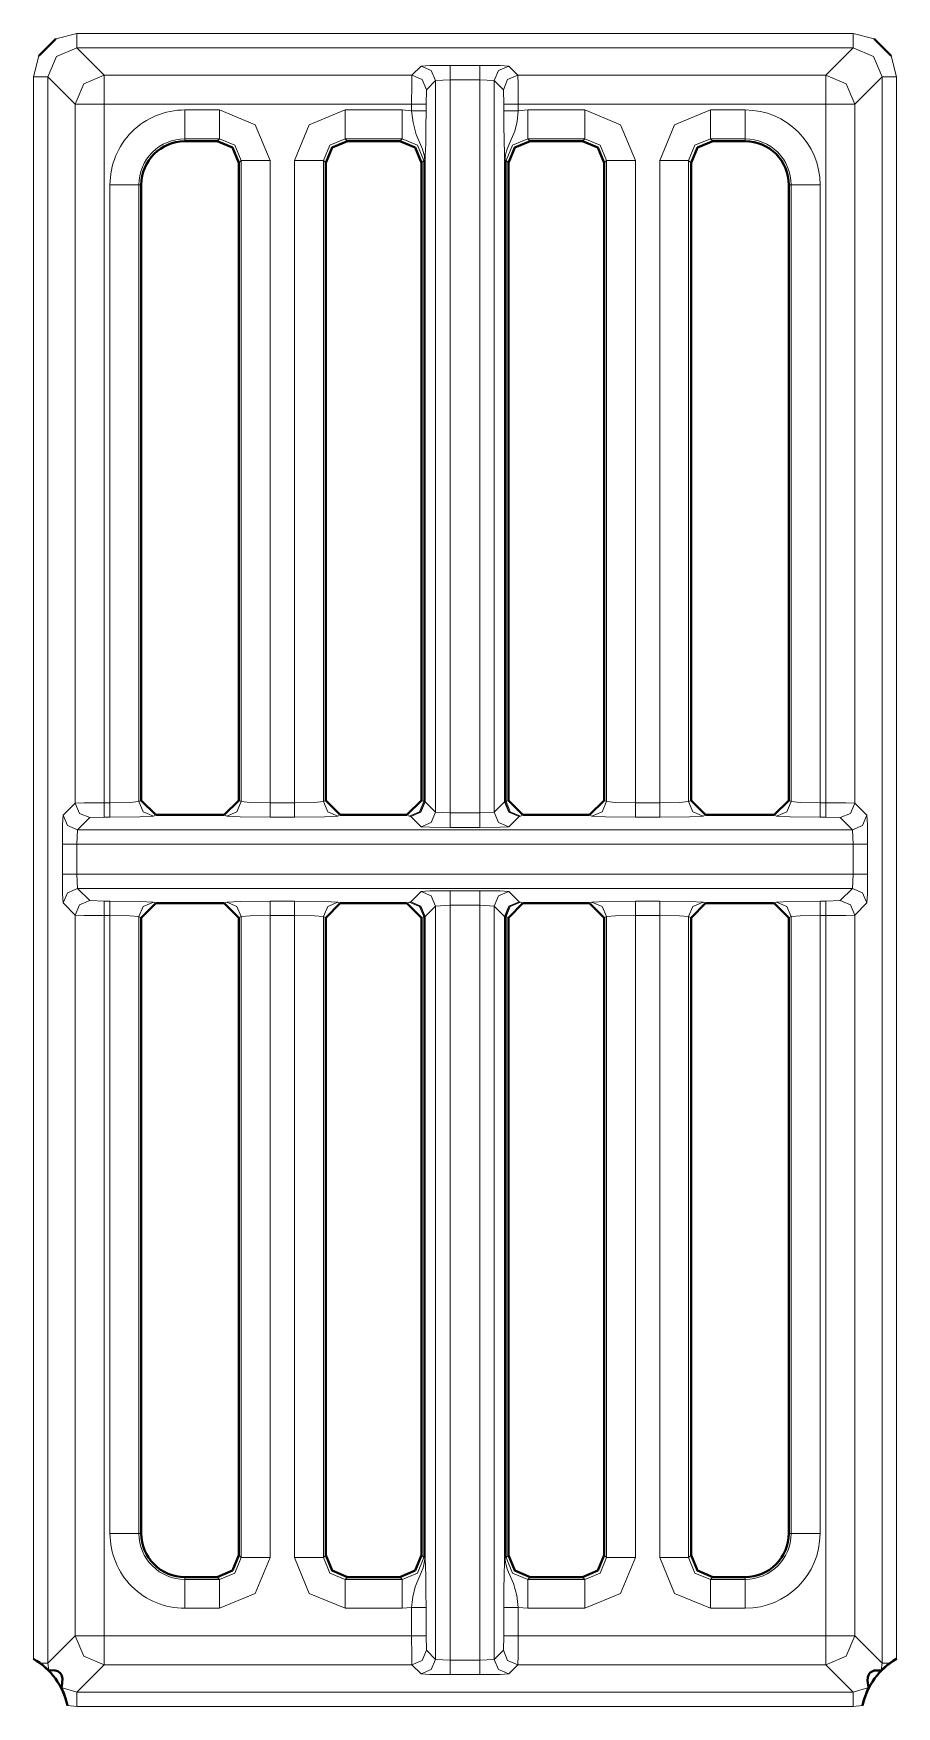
# Model space of a CAD drawing. Header units: millimetres. Extents: x 0 to 2941, y -405 to 1422.
# Drawn here: x 879.3 to 909.1, y 348.7 to 406.4 of the extents above; entities that cross this region are included whole.
import ezdxf

# ---------------------------------------------------------------- set-up
doc = ezdxf.new("R2010")
doc.units = ezdxf.units.MM
doc.layers.add('FINE', color=9, linetype='Continuous')
doc.layers.add('OUTLINE', color=7, linetype='Continuous')

msp = doc.modelspace()

# ---------------------------------------------------------------- linework, layer by layer
at = {"layer": 'FINE', "lineweight": 9}
for p, q in [((880.052, 406.239), (880.779, 406.427)), ((906.61, 404.984), (907.554, 405.928)), ((879.28, 404.928), (879.468, 405.655)), ((892.336, 404.984), (892.651, 405.299)), ((893.651, 405.324), (894.677, 405.324)), ((908.865, 405.655), (909.053, 404.928)), ((879.28, 350.348), (879.28, 404.928)), ((880.723, 403.984), (879.779, 404.928)), ((881.723, 404.984), (892.336, 404.984)), ((893.651, 404.825), (893.151, 404.799)), ((893.651, 404.825), (893.651, 379.532)), ((894.677, 404.825), (893.651, 404.825)), ((894.677, 379.532), (894.677, 404.825)), ((895.176, 404.799), (894.677, 404.825)), ((895.176, 404.799), (895.176, 379.558)), ((895.492, 404.484), (895.176, 404.799)), ((909.053, 404.928), (909.053, 350.348)), ((892.836, 404.484), (892.823, 403.984)), ((895.504, 403.984), (895.492, 404.484)), ((880.723, 379.873), (880.723, 403.984)), ((892.323, 403.984), (881.723, 403.984)), ((884.499, 403.788), (885.696, 403.788)), ((890.031, 403.788), (891.996, 403.788)), ((891.996, 403.788), (892.323, 403.758)), ((892.323, 403.758), (892.323, 403.984)), ((892.823, 403.984), (892.823, 403.758)), ((895.504, 403.758), (895.504, 403.984)), ((896.004, 403.984), (896.004, 403.758)), ((906.61, 403.984), (896.004, 403.984)), ((896.004, 403.758), (896.331, 403.788)), ((896.331, 403.788), (898.296, 403.788)), ((902.631, 403.788), (903.835, 403.788)), ((890.031, 402.79), (890.113, 402.708)), ((891.996, 402.79), (890.031, 402.79)), ((891.915, 402.708), (891.996, 402.79)), ((903.835, 402.79), (902.631, 402.79)), ((902.631, 402.79), (902.712, 402.708)), ((903.835, 402.708), (903.835, 402.79)), ((886.445, 402.041), (886.364, 401.959)), ((886.445, 379.923), (886.445, 402.041)), ((887.444, 402.041), (887.444, 379.886)), ((888.284, 379.886), (888.284, 402.041)), ((889.364, 401.959), (889.282, 402.041)), ((889.282, 402.041), (889.282, 379.923)), ((892.745, 402.041), (892.664, 401.959)), ((892.745, 379.923), (892.745, 402.041)), ((892.777, 379.915), (892.777, 402.041)), ((892.794, 402.041), (892.794, 379.915)), ((895.55, 402.041), (895.55, 379.915)), ((895.582, 402.041), (895.582, 379.923)), ((895.664, 401.959), (895.582, 402.041)), ((899.045, 402.041), (898.964, 401.959)), ((899.045, 379.923), (899.045, 402.041)), ((900.043, 402.041), (900.043, 379.886)), ((900.884, 379.886), (900.884, 402.041)), ((901.882, 402.041), (901.882, 379.923)), ((901.964, 401.959), (901.882, 402.041)), ((881.919, 379.886), (881.919, 401.208)), ((882.917, 401.208), (882.917, 379.923)), ((882.999, 401.208), (882.917, 401.208)), ((905.416, 401.208), (905.335, 401.208)), ((905.416, 379.923), (905.416, 401.208)), ((880.303, 379.453), (880.723, 379.873)), ((882.917, 379.923), (882.999, 379.964)), ((886.364, 379.964), (886.445, 379.923)), ((887.444, 379.886), (888.284, 379.886)), ((889.282, 379.923), (889.364, 379.964)), ((892.664, 379.964), (892.745, 379.923)), ((892.745, 379.923), (892.777, 379.915)), ((895.55, 379.915), (895.582, 379.923)), ((895.582, 379.923), (895.664, 379.964)), ((898.964, 379.964), (899.045, 379.923)), ((900.043, 379.886), (900.884, 379.886)), ((901.882, 379.923), (901.964, 379.964)), ((905.335, 379.964), (905.416, 379.923)), ((907.61, 379.873), (908.03, 379.453)), ((881.723, 379.386), (881.223, 379.373)), ((881.919, 379.386), (881.723, 379.386)), ((883.498, 379.464), (883.416, 379.423)), ((885.946, 379.423), (885.864, 379.464)), ((888.284, 379.386), (887.444, 379.386)), ((889.864, 379.464), (889.781, 379.423)), ((892.246, 379.423), (892.164, 379.464)), ((892.294, 379.415), (892.246, 379.423)), ((892.651, 379.058), (892.294, 379.415)), ((893.151, 379.558), (893.651, 379.532)), ((893.651, 379.532), (894.677, 379.532)), ((894.677, 379.532), (895.176, 379.558)), ((896.033, 379.415), (895.676, 379.058)), ((896.082, 379.423), (896.033, 379.415)), ((896.164, 379.464), (896.082, 379.423)), ((898.546, 379.423), (898.463, 379.464)), ((900.884, 379.386), (900.043, 379.386)), ((902.464, 379.464), (902.381, 379.423)), ((904.917, 379.423), (904.835, 379.464)), ((906.61, 379.386), (906.415, 379.386)), ((907.11, 379.373), (906.61, 379.386)), ((907.53, 378.953), (907.11, 379.373)), ((880.803, 378.953), (880.778, 378.453)), ((894.677, 379.033), (893.651, 379.033)), ((907.556, 378.453), (907.53, 378.953)), ((880.278, 377.427), (880.278, 378.453)), ((907.556, 377.427), (907.556, 378.453)), ((908.055, 378.453), (908.055, 377.427)), ((880.778, 377.427), (907.556, 377.427)), ((880.778, 377.427), (880.803, 376.928)), ((907.53, 376.928), (907.556, 377.427)), ((880.723, 376.008), (880.303, 376.428)), ((881.223, 376.508), (881.723, 376.495)), ((881.723, 376.495), (881.919, 376.495)), ((883.416, 376.458), (883.498, 376.417)), ((885.864, 376.417), (885.946, 376.458)), ((887.444, 376.495), (888.284, 376.495)), ((889.781, 376.458), (889.864, 376.417)), ((892.164, 376.417), (892.246, 376.458)), ((892.246, 376.458), (892.294, 376.466)), ((895.676, 376.823), (896.033, 376.466)), ((896.033, 376.466), (896.082, 376.458)), ((896.082, 376.458), (896.164, 376.417)), ((898.463, 376.417), (898.546, 376.458)), ((900.043, 376.495), (900.884, 376.495)), ((902.381, 376.458), (902.464, 376.417)), ((904.835, 376.417), (904.917, 376.458)), ((906.415, 376.495), (906.61, 376.495)), ((906.61, 376.495), (907.11, 376.508)), ((908.03, 376.428), (907.61, 376.008)), ((880.723, 351.147), (880.723, 376.008)), ((881.723, 375.995), (881.723, 351.147)), ((882.917, 375.958), (882.917, 354.672)), ((882.999, 375.917), (882.917, 375.958)), ((886.445, 375.958), (886.364, 375.917)), ((886.445, 353.84), (886.445, 375.958)), ((887.444, 375.995), (887.444, 353.84)), ((888.284, 375.995), (887.444, 375.995)), ((888.284, 353.84), (888.284, 375.995)), ((889.364, 375.917), (889.282, 375.958)), ((889.282, 375.958), (889.282, 353.84)), ((892.777, 375.966), (892.745, 375.958)), ((892.777, 353.84), (892.777, 375.966)), ((893.151, 376.323), (892.794, 375.966)), ((892.794, 375.966), (892.794, 353.84)), ((893.651, 376.349), (893.151, 376.323)), ((893.151, 350.331), (893.151, 376.323)), ((893.651, 376.349), (893.651, 350.306)), ((895.176, 376.323), (894.677, 376.349)), ((895.533, 375.966), (895.176, 376.323)), ((895.176, 376.323), (895.176, 350.331)), ((895.533, 353.84), (895.533, 375.966)), ((895.55, 375.966), (895.55, 353.84)), ((895.582, 375.958), (895.55, 375.966)), ((895.664, 375.917), (895.582, 375.958)), ((895.582, 375.958), (895.582, 353.84)), ((899.045, 375.958), (898.964, 375.917)), ((899.045, 353.84), (899.045, 375.958)), ((900.043, 375.995), (900.043, 353.84)), ((900.884, 375.995), (900.043, 375.995)), ((900.884, 353.84), (900.884, 375.995)), ((901.882, 375.958), (901.882, 353.84)), ((901.964, 375.917), (901.882, 375.958)), ((905.416, 375.958), (905.335, 375.917)), ((905.416, 354.672), (905.416, 375.958)), ((882.917, 354.672), (882.999, 354.672)), ((905.335, 354.672), (905.416, 354.672)), ((886.364, 353.921), (886.445, 353.84)), ((889.282, 353.84), (889.364, 353.921)), ((892.664, 353.921), (892.745, 353.84)), ((895.582, 353.84), (895.664, 353.921)), ((898.964, 353.921), (899.045, 353.84)), ((901.882, 353.84), (901.964, 353.921)), ((891.996, 353.091), (891.915, 353.172)), ((896.412, 353.172), (896.331, 353.091)), ((902.712, 353.172), (902.631, 353.091)), ((902.631, 353.091), (903.835, 353.091)), ((903.835, 353.091), (903.835, 353.172)), ((892.823, 352.123), (892.823, 351.147)), ((895.504, 351.147), (895.504, 352.123)), ((896.331, 352.092), (896.004, 352.123)), ((885.696, 352.092), (884.499, 352.092)), ((898.296, 352.092), (896.331, 352.092)), ((903.835, 352.092), (902.631, 352.092)), ((881.723, 351.147), (892.323, 351.147)), ((892.823, 351.147), (892.836, 350.647)), ((895.492, 350.647), (895.504, 351.147)), ((892.836, 350.647), (893.151, 350.331)), ((895.176, 350.331), (895.492, 350.647)), ((879.779, 350.203), (879.813, 349.948)), ((892.336, 350.147), (881.723, 350.147)), ((892.651, 349.832), (892.336, 350.147)), ((893.151, 350.331), (893.651, 350.306)), ((908.521, 349.948), (908.554, 350.203)), ((880.24, 349.361), (880.779, 349.203)), ((894.677, 349.806), (893.651, 349.806)), ((907.554, 349.203), (908.093, 349.361)), ((907.877, 348.739), (907.554, 348.703))]:
    msp.add_line(p, q, dxfattribs=at)
for points in [[(880.779, 405.928), (880.779, 406.078), (880.779, 406.427)], [(880.779, 406.427), (907.554, 406.427), (908.281, 406.239)], [(907.554, 405.928), (907.554, 406.078), (907.554, 406.427)], [(880.779, 405.928), (880.072, 405.635), (879.779, 404.928)], [(907.554, 405.928), (880.779, 405.928), (881.723, 404.984)], [(908.554, 404.928), (908.261, 405.635), (907.554, 405.928)], [(892.651, 405.299), (892.953, 405.317), (893.651, 405.324)], [(892.651, 405.299), (893.004, 405.152), (893.151, 404.799)], [(893.651, 405.324), (893.651, 405.173), (893.651, 404.825)], [(894.677, 405.324), (894.677, 405.173), (894.677, 404.825)], [(894.677, 405.324), (895.374, 405.317), (895.676, 405.299)], [(895.676, 405.299), (895.323, 405.152), (895.176, 404.799)], [(895.676, 405.299), (895.991, 404.984), (906.61, 404.984)], [(879.779, 404.928), (879.629, 404.928), (879.28, 404.928)], [(879.779, 404.928), (879.779, 350.203), (880.723, 351.147)], [(880.723, 403.984), (881.016, 404.691), (881.723, 404.984)], [(881.723, 403.984), (881.723, 404.682), (881.723, 404.984)], [(892.323, 403.984), (892.327, 404.682), (892.336, 404.984)], [(892.336, 404.984), (892.689, 404.837), (892.836, 404.484)], [(892.794, 379.915), (893.151, 379.558), (893.151, 404.799), (892.836, 404.484)], [(895.991, 404.984), (895.638, 404.837), (895.492, 404.484)], [(895.991, 404.984), (896, 404.682), (896.004, 403.984)], [(907.61, 403.984), (907.308, 403.984), (906.61, 403.984), (906.61, 404.682), (906.61, 404.984)], [(906.61, 404.984), (907.317, 404.691), (907.61, 403.984)], [(907.61, 376.008), (907.61, 351.147), (908.554, 350.203), (908.554, 404.928), (907.61, 403.984), (907.61, 379.873)], [(909.053, 404.928), (908.705, 404.928), (908.554, 404.928)], [(881.723, 403.984), (881.025, 403.984), (880.723, 403.984)], [(881.723, 403.984), (881.723, 379.886), (881.919, 379.886)], [(884.499, 403.788), (884.499, 403.1), (884.499, 402.79)], [(885.696, 403.788), (885.696, 403.1), (885.696, 402.79)], [(885.696, 403.788), (886.932, 403.277), (887.444, 402.041)], [(888.284, 402.041), (888.795, 403.277), (890.031, 403.788)], [(890.031, 403.788), (890.031, 403.1), (890.031, 402.79)], [(891.996, 403.788), (891.996, 403.1), (891.996, 402.79)], [(892.323, 403.984), (892.672, 403.984), (892.823, 403.984)], [(892.323, 403.758), (892.672, 403.758), (892.823, 403.758)], [(892.777, 402.041), (892.775, 402.111), (892.766, 402.198), (892.706, 402.437), (892.484, 402.937), (892.373, 403.351), (892.323, 403.758)], [(892.823, 403.758), (892.82, 403.166), (892.81, 402.618), (892.797, 402.21), (892.794, 402.102), (892.794, 402.068), (892.794, 402.041)], [(896.004, 403.984), (895.655, 403.984), (895.504, 403.984)], [(896.004, 403.758), (895.655, 403.758), (895.504, 403.758)], [(895.533, 402.041), (895.533, 402.053), (895.533, 402.081), (895.532, 402.14), (895.53, 402.189), (895.528, 402.263), (895.514, 402.757), (895.507, 403.228), (895.504, 403.758)], [(896.004, 403.758), (895.961, 403.394), (895.883, 403.051), (895.658, 402.533), (895.607, 402.396), (895.578, 402.289), (895.555, 402.144), (895.551, 402.074), (895.55, 402.041)], [(896.331, 403.788), (896.331, 403.1), (896.331, 402.79)], [(898.296, 403.788), (898.296, 403.1), (898.296, 402.79)], [(898.296, 403.788), (899.532, 403.277), (900.043, 402.041)], [(900.884, 402.041), (901.395, 403.277), (902.631, 403.788)], [(902.631, 402.79), (902.631, 403.1), (902.631, 403.788)], [(903.835, 402.79), (903.835, 403.1), (903.835, 403.788)], [(906.415, 401.208), (906.415, 379.886), (906.61, 379.886), (906.61, 403.984)], [(885.615, 402.708), (885.696, 402.79), (884.499, 402.79), (884.499, 402.708)], [(886.445, 402.041), (886.227, 402.572), (885.696, 402.79)], [(890.031, 402.79), (889.5, 402.572), (889.282, 402.041)], [(892.745, 402.041), (892.527, 402.572), (891.996, 402.79)], [(896.331, 402.79), (895.8, 402.572), (895.582, 402.041)], [(898.215, 402.708), (898.296, 402.79), (896.331, 402.79), (896.412, 402.708)], [(899.045, 402.041), (898.827, 402.572), (898.296, 402.79)], [(902.631, 402.79), (902.1, 402.572), (901.882, 402.041)], [(887.444, 402.041), (886.755, 402.041), (886.445, 402.041)], [(889.282, 402.041), (888.972, 402.041), (888.284, 402.041)], [(892.777, 402.041), (892.756, 402.041), (892.745, 402.041)], [(892.777, 402.041), (892.789, 402.041), (892.794, 402.041)], [(895.176, 379.558), (895.533, 379.915), (895.533, 402.041)], [(895.55, 402.041), (895.538, 402.041), (895.533, 402.041)], [(895.582, 402.041), (895.571, 402.041), (895.55, 402.041)], [(900.043, 402.041), (899.355, 402.041), (899.045, 402.041)], [(901.882, 402.041), (901.572, 402.041), (900.884, 402.041)], [(881.919, 401.208), (882.607, 401.208), (882.917, 401.208)], [(906.415, 401.208), (905.726, 401.208), (905.416, 401.208)], [(880.723, 379.873), (881.025, 379.882), (881.723, 379.886)], [(881.223, 379.373), (880.87, 379.52), (880.723, 379.873)], [(881.723, 379.386), (881.723, 379.537), (881.723, 379.886)], [(881.919, 379.886), (882.607, 379.897), (882.917, 379.923)], [(881.919, 379.386), (881.919, 379.537), (881.919, 379.886)], [(883.416, 379.423), (883.064, 379.57), (882.917, 379.923)], [(886.445, 379.923), (886.298, 379.57), (885.946, 379.423)], [(886.445, 379.923), (886.755, 379.897), (887.444, 379.886)], [(887.444, 379.886), (887.444, 379.537), (887.444, 379.386)], [(888.284, 379.886), (888.972, 379.897), (889.282, 379.923)], [(888.284, 379.886), (888.284, 379.537), (888.284, 379.386)], [(889.282, 379.923), (889.429, 379.57), (889.781, 379.423)], [(892.745, 379.923), (892.598, 379.57), (892.246, 379.423)], [(892.777, 379.915), (892.634, 379.563), (892.294, 379.415)], [(892.794, 379.915), (892.647, 379.562), (892.294, 379.415)], [(892.777, 379.915), (892.789, 379.915), (892.794, 379.915)], [(895.533, 379.915), (895.68, 379.562), (896.033, 379.415)], [(895.533, 379.915), (895.538, 379.915), (895.55, 379.915)], [(895.55, 379.915), (895.693, 379.563), (896.033, 379.415)], [(895.582, 379.923), (895.729, 379.57), (896.082, 379.423)], [(898.546, 379.423), (898.898, 379.57), (899.045, 379.923)], [(899.045, 379.923), (899.355, 379.897), (900.043, 379.886)], [(900.043, 379.386), (900.043, 379.537), (900.043, 379.886)], [(900.884, 379.886), (901.572, 379.897), (901.882, 379.923)], [(900.884, 379.386), (900.884, 379.537), (900.884, 379.886)], [(902.381, 379.423), (902.029, 379.57), (901.882, 379.923)], [(905.416, 379.923), (905.27, 379.57), (904.917, 379.423)], [(905.416, 379.923), (905.726, 379.897), (906.415, 379.886)], [(906.415, 379.886), (906.415, 379.537), (906.415, 379.386)], [(906.61, 379.386), (906.61, 379.537), (906.61, 379.886)], [(906.61, 379.886), (907.308, 379.882), (907.61, 379.873)], [(907.11, 379.373), (907.463, 379.52), (907.61, 379.873)], [(880.278, 378.453), (880.285, 379.151), (880.303, 379.453)], [(880.803, 378.953), (880.45, 379.1), (880.303, 379.453)], [(881.223, 379.373), (880.803, 378.953), (907.53, 378.953)], [(883.416, 379.423), (882.951, 379.397), (881.919, 379.386)], [(887.444, 379.386), (886.411, 379.397), (885.946, 379.423)], [(889.781, 379.423), (889.316, 379.397), (888.284, 379.386)], [(893.151, 379.558), (893.004, 379.204), (892.651, 379.058)], [(893.651, 379.532), (893.651, 379.183), (893.651, 379.033)], [(894.677, 379.532), (894.677, 379.183), (894.677, 379.033)], [(895.176, 379.558), (895.323, 379.204), (895.676, 379.058)], [(900.043, 379.386), (899.011, 379.397), (898.546, 379.423)], [(902.381, 379.423), (901.916, 379.397), (900.884, 379.386)], [(906.415, 379.386), (905.382, 379.397), (904.917, 379.423)], [(907.53, 378.953), (907.883, 379.1), (908.03, 379.453)], [(908.03, 379.453), (908.048, 379.151), (908.055, 378.453)], [(893.651, 379.033), (892.953, 379.04), (892.651, 379.058)], [(895.676, 379.058), (895.374, 379.04), (894.677, 379.033)], [(880.778, 378.453), (880.429, 378.453), (880.278, 378.453)], [(907.556, 378.453), (880.778, 378.453), (880.778, 377.427)], [(907.556, 378.453), (907.904, 378.453), (908.055, 378.453)], [(880.778, 377.427), (880.429, 377.427), (880.278, 377.427)], [(880.303, 376.428), (880.285, 376.73), (880.278, 377.427)], [(907.556, 377.427), (907.904, 377.427), (908.055, 377.427)], [(908.055, 377.427), (908.048, 376.73), (908.03, 376.428)], [(880.803, 376.928), (880.45, 376.781), (880.303, 376.428)], [(881.223, 376.508), (880.87, 376.361), (880.723, 376.008)], [(907.11, 376.508), (907.53, 376.928), (880.803, 376.928), (881.223, 376.508)], [(881.723, 376.495), (881.723, 376.344), (881.723, 375.995)], [(881.919, 375.995), (881.919, 376.344), (881.919, 376.495)], [(881.919, 376.495), (882.951, 376.484), (883.416, 376.458)], [(882.917, 375.958), (883.064, 376.311), (883.416, 376.458)], [(885.946, 376.458), (886.411, 376.484), (887.444, 376.495)], [(885.946, 376.458), (886.298, 376.311), (886.445, 375.958)], [(887.444, 376.495), (887.444, 376.344), (887.444, 375.995)], [(888.284, 376.495), (888.284, 376.344), (888.284, 375.995)], [(888.284, 376.495), (889.316, 376.484), (889.781, 376.458)], [(889.781, 376.458), (889.429, 376.311), (889.282, 375.958)], [(892.246, 376.458), (892.598, 376.311), (892.745, 375.958)], [(892.294, 376.466), (892.651, 376.823), (892.953, 376.841), (893.651, 376.848)], [(892.294, 376.466), (892.634, 376.318), (892.777, 375.966)], [(892.294, 376.466), (892.647, 376.319), (892.794, 375.966)], [(892.651, 376.823), (893.004, 376.676), (893.151, 376.323)], [(893.651, 376.848), (893.651, 376.697), (893.651, 376.349)], [(893.651, 376.848), (894.677, 376.848), (895.374, 376.841), (895.676, 376.823)], [(894.677, 376.848), (894.677, 376.697), (894.677, 376.349)], [(895.676, 376.823), (895.323, 376.676), (895.176, 376.323)], [(896.033, 376.466), (895.68, 376.319), (895.533, 375.966)], [(896.033, 376.466), (895.693, 376.318), (895.55, 375.966)], [(896.082, 376.458), (895.729, 376.311), (895.582, 375.958)], [(898.546, 376.458), (899.011, 376.484), (900.043, 376.495)], [(899.045, 375.958), (898.898, 376.311), (898.546, 376.458)], [(900.043, 375.995), (900.043, 376.344), (900.043, 376.495)], [(900.884, 375.995), (900.884, 376.344), (900.884, 376.495)], [(900.884, 376.495), (901.916, 376.484), (902.381, 376.458)], [(901.882, 375.958), (902.029, 376.311), (902.381, 376.458)], [(904.917, 376.458), (905.382, 376.484), (906.415, 376.495)], [(904.917, 376.458), (905.27, 376.311), (905.416, 375.958)], [(906.415, 376.495), (906.415, 376.344), (906.415, 375.995)], [(906.61, 376.495), (906.61, 376.344), (906.61, 375.995)], [(907.11, 376.508), (907.463, 376.361), (907.61, 376.008)], [(907.53, 376.928), (907.883, 376.781), (908.03, 376.428)], [(881.723, 375.995), (881.025, 375.999), (880.723, 376.008)], [(881.919, 354.672), (881.919, 375.995), (881.723, 375.995)], [(882.917, 375.958), (882.607, 375.984), (881.919, 375.995)], [(887.444, 375.995), (886.755, 375.984), (886.445, 375.958)], [(889.282, 375.958), (888.972, 375.984), (888.284, 375.995)], [(892.745, 353.84), (892.745, 375.958), (892.664, 375.917)], [(892.794, 375.966), (892.789, 375.966), (892.777, 375.966)], [(894.677, 350.306), (894.677, 376.349), (893.651, 376.349)], [(895.55, 375.966), (895.538, 375.966), (895.533, 375.966)], [(900.043, 375.995), (899.355, 375.984), (899.045, 375.958)], [(901.882, 375.958), (901.572, 375.984), (900.884, 375.995)], [(906.415, 375.995), (905.726, 375.984), (905.416, 375.958)], [(906.61, 351.147), (906.61, 375.995), (906.415, 375.995), (906.415, 354.672)], [(907.61, 376.008), (907.308, 375.999), (906.61, 375.995)], [(882.917, 354.672), (882.607, 354.672), (881.919, 354.672)], [(906.415, 354.672), (905.726, 354.672), (905.416, 354.672)], [(885.696, 353.091), (886.227, 353.309), (886.445, 353.84)], [(887.444, 353.84), (886.932, 352.604), (885.696, 352.092)], [(886.445, 353.84), (886.755, 353.84), (887.444, 353.84)], [(889.282, 353.84), (888.972, 353.84), (888.284, 353.84)], [(890.031, 352.092), (888.795, 352.604), (888.284, 353.84)], [(889.282, 353.84), (889.5, 353.309), (890.031, 353.091)], [(891.996, 353.091), (892.527, 353.309), (892.745, 353.84)], [(892.323, 352.123), (892.366, 352.487), (892.444, 352.83), (892.669, 353.348), (892.72, 353.485), (892.749, 353.591), (892.772, 353.737), (892.777, 353.807), (892.777, 353.84)], [(892.777, 353.84), (892.756, 353.84), (892.745, 353.84)], [(892.794, 353.84), (892.789, 353.84), (892.777, 353.84)], [(892.794, 353.84), (892.794, 353.827), (892.794, 353.8), (892.795, 353.741), (892.797, 353.692), (892.799, 353.618), (892.813, 353.124), (892.82, 352.653), (892.823, 352.123)], [(895.504, 352.123), (895.507, 352.715), (895.517, 353.263), (895.53, 353.671), (895.533, 353.779), (895.533, 353.813), (895.533, 353.84)], [(895.533, 353.84), (895.538, 353.84), (895.55, 353.84)], [(895.55, 353.84), (895.552, 353.769), (895.561, 353.683), (895.621, 353.444), (895.843, 352.943), (895.954, 352.53), (896.004, 352.123)], [(895.582, 353.84), (895.571, 353.84), (895.55, 353.84)], [(895.582, 353.84), (895.8, 353.309), (896.331, 353.091)], [(898.296, 353.091), (898.827, 353.309), (899.045, 353.84)], [(900.043, 353.84), (899.532, 352.604), (898.296, 352.092)], [(900.043, 353.84), (899.355, 353.84), (899.045, 353.84)], [(901.882, 353.84), (901.572, 353.84), (900.884, 353.84)], [(902.631, 352.092), (901.395, 352.604), (900.884, 353.84)], [(901.882, 353.84), (902.1, 353.309), (902.631, 353.091)], [(884.499, 353.172), (884.499, 353.091), (885.696, 353.091), (885.615, 353.172)], [(884.499, 353.091), (884.499, 352.781), (884.499, 352.092)], [(885.696, 353.091), (885.696, 352.781), (885.696, 352.092)], [(890.113, 353.172), (890.031, 353.091), (891.996, 353.091)], [(890.031, 353.091), (890.031, 352.781), (890.031, 352.092)], [(891.996, 353.091), (891.996, 352.781), (891.996, 352.092)], [(896.331, 353.091), (898.296, 353.091), (898.215, 353.172)], [(896.331, 353.091), (896.331, 352.781), (896.331, 352.092)], [(898.296, 353.091), (898.296, 352.781), (898.296, 352.092)], [(902.631, 352.092), (902.631, 352.781), (902.631, 353.091)], [(903.835, 352.092), (903.835, 352.781), (903.835, 353.091)], [(892.323, 351.147), (892.323, 352.123), (891.996, 352.092), (890.031, 352.092)], [(892.823, 352.123), (892.672, 352.123), (892.323, 352.123)], [(895.504, 352.123), (895.655, 352.123), (896.004, 352.123)], [(896.004, 352.123), (896.004, 351.147), (906.61, 351.147)], [(881.723, 350.147), (881.016, 350.44), (880.723, 351.147)], [(881.723, 351.147), (881.025, 351.147), (880.723, 351.147)], [(881.723, 350.147), (881.723, 350.449), (881.723, 351.147)], [(892.823, 351.147), (892.672, 351.147), (892.323, 351.147)], [(892.336, 350.147), (892.327, 350.449), (892.323, 351.147)], [(895.504, 351.147), (895.655, 351.147), (896.004, 351.147)], [(896.004, 351.147), (896, 350.449), (895.991, 350.147)], [(906.61, 350.147), (906.61, 350.449), (906.61, 351.147)], [(907.61, 351.147), (907.317, 350.44), (906.61, 350.147)], [(907.61, 351.147), (907.308, 351.147), (906.61, 351.147)], [(892.836, 350.647), (892.689, 350.294), (892.336, 350.147)], [(895.492, 350.647), (895.638, 350.294), (895.991, 350.147)], [(879.779, 350.203), (879.701, 350.203), (879.502, 350.203)], [(881.723, 350.147), (880.779, 349.203), (907.554, 349.203), (906.61, 350.147)], [(893.151, 350.331), (893.004, 349.978), (892.651, 349.832)], [(893.651, 349.806), (892.953, 349.813), (892.651, 349.832)], [(893.651, 350.306), (894.677, 350.306), (895.176, 350.331)], [(893.651, 350.306), (893.651, 349.957), (893.651, 349.806)], [(894.677, 350.306), (894.677, 349.957), (894.677, 349.806)], [(895.676, 349.832), (895.374, 349.813), (894.677, 349.806)], [(895.176, 350.331), (895.323, 349.978), (895.676, 349.832)], [(906.61, 350.147), (895.991, 350.147), (895.676, 349.832)], [(908.831, 350.203), (908.632, 350.203), (908.554, 350.203)], [(907.554, 348.703), (880.779, 348.703), (880.456, 348.739)], [(880.779, 348.703), (880.779, 349.052), (880.779, 349.203)], [(907.554, 348.703), (907.554, 349.052), (907.554, 349.203)]]:
    msp.add_lwpolyline(points, dxfattribs=at)
for points in [[(884.499, 403.788, 0.414223), (881.919, 401.208)], [(906.415, 401.208, 0.414204), (903.835, 403.788)], [(884.499, 402.79, 0.414214), (882.917, 401.208)], [(905.416, 401.208, 0.41423), (903.835, 402.79)], [(881.919, 354.672, 0.414223), (884.499, 352.093)], [(882.917, 354.672, 0.414214), (884.499, 353.091)], [(903.835, 353.091, 0.414198), (905.416, 354.672)], [(903.835, 352.093, 0.414204), (906.415, 354.672)]]:
    msp.add_lwpolyline(points, format="xyb", dxfattribs=at)
at = {"layer": 'OUTLINE', "lineweight": 40}
for p, q in [((880.052, 406.239), (879.468, 405.655)), ((908.281, 406.239), (908.865, 405.655)), ((885.615, 402.708), (884.499, 402.708)), ((891.915, 402.708), (890.113, 402.708)), ((898.215, 402.708), (896.412, 402.708)), ((903.835, 402.708), (902.712, 402.708)), ((886.364, 379.964), (886.364, 401.959)), ((889.364, 379.964), (889.364, 401.959)), ((892.664, 379.964), (892.664, 401.959)), ((895.664, 379.964), (895.664, 401.959)), ((898.964, 379.964), (898.964, 401.959)), ((901.964, 379.964), (901.964, 401.959)), ((882.999, 379.964), (882.999, 401.208)), ((905.335, 379.964), (905.335, 401.208)), ((882.999, 379.964), (883.498, 379.464)), ((885.864, 379.464), (886.364, 379.964)), ((889.364, 379.964), (889.864, 379.464)), ((892.164, 379.464), (892.664, 379.964)), ((895.664, 379.964), (896.164, 379.464)), ((898.463, 379.464), (898.964, 379.964)), ((901.964, 379.964), (902.464, 379.464)), ((904.835, 379.464), (905.335, 379.964)), ((883.498, 379.464), (885.864, 379.464)), ((889.864, 379.464), (892.164, 379.464)), ((896.164, 379.464), (898.463, 379.464)), ((902.464, 379.464), (904.835, 379.464)), ((883.498, 376.417), (882.999, 375.917)), ((883.498, 376.417), (885.864, 376.417)), ((889.864, 376.417), (889.364, 375.917)), ((889.864, 376.417), (892.164, 376.417)), ((892.664, 375.917), (892.164, 376.417)), ((896.164, 376.417), (895.664, 375.917)), ((896.164, 376.417), (898.463, 376.417)), ((902.464, 376.417), (901.964, 375.917)), ((902.464, 376.417), (904.835, 376.417)), ((905.335, 375.917), (904.835, 376.417)), ((882.999, 354.672), (882.999, 375.917)), ((889.364, 353.921), (889.364, 375.917)), ((892.664, 353.921), (892.664, 375.917)), ((895.664, 353.921), (895.664, 375.917)), ((901.964, 353.921), (901.964, 375.917)), ((905.335, 354.672), (905.335, 375.917)), ((885.615, 353.172), (884.499, 353.172)), ((891.915, 353.172), (890.113, 353.172)), ((898.215, 353.172), (896.412, 353.172)), ((903.835, 353.172), (902.712, 353.172)), ((879.502, 350.203), (879.28, 350.348)), ((909.053, 350.348), (908.831, 350.203))]:
    msp.add_line(p, q, dxfattribs=at)
for points in [[(884.499, 402.708, 0.414197), (882.999, 401.208)], [(905.335, 401.208, 0.414214), (903.835, 402.708)], [(882.999, 354.672, 0.41423), (884.499, 353.172)], [(903.835, 353.172, 0.414214), (905.335, 354.672)], [(880.456, 348.739, 0.208008), (879.28, 350.348)], [(909.053, 350.348, 0.20796), (907.877, 348.739)]]:
    msp.add_lwpolyline(points, format="xyb", dxfattribs=at)
for points in [[(886.364, 401.959), (886.144, 402.489), (885.615, 402.708)], [(890.113, 402.708), (889.583, 402.489), (889.364, 401.959)], [(892.664, 401.959), (892.444, 402.489), (891.915, 402.708)], [(896.412, 402.708), (895.883, 402.489), (895.664, 401.959)], [(898.964, 401.959), (898.744, 402.489), (898.215, 402.708)], [(902.712, 402.708), (902.183, 402.489), (901.964, 401.959)], [(886.364, 353.921), (886.364, 375.917), (885.864, 376.417)], [(898.964, 353.921), (898.964, 375.917), (898.463, 376.417)], [(885.615, 353.172), (886.144, 353.392), (886.364, 353.921)], [(889.364, 353.921), (889.583, 353.392), (890.113, 353.172)], [(891.915, 353.172), (892.444, 353.392), (892.664, 353.921)], [(895.664, 353.921), (895.883, 353.392), (896.412, 353.172)], [(898.215, 353.172), (898.744, 353.392), (898.964, 353.921)], [(901.964, 353.921), (902.183, 353.392), (902.712, 353.172)], [(879.813, 349.948), (879.797, 349.96), (879.746, 350.006), (879.612, 350.12), (879.502, 350.203)], [(879.813, 349.948), (879.878, 349.955), (880.024, 349.95), (880.118, 349.921), (880.195, 349.866), (880.207, 349.853), (880.212, 349.846), (880.214, 349.843), (880.216, 349.841), (880.218, 349.839), (880.22, 349.836), (880.222, 349.832), (880.228, 349.825), (880.239, 349.805), (880.258, 349.762), (880.279, 349.664), (880.253, 349.409), (880.24, 349.361)], [(908.093, 349.361), (908.074, 349.435), (908.052, 349.605), (908.062, 349.716), (908.097, 349.811), (908.107, 349.826), (908.111, 349.833), (908.113, 349.836), (908.115, 349.838), (908.117, 349.84), (908.118, 349.843), (908.12, 349.845), (908.123, 349.849), (908.131, 349.858), (908.148, 349.876), (908.188, 349.906), (908.285, 349.945), (908.52, 349.948)], [(908.831, 350.203), (908.66, 350.069), (908.569, 349.99), (908.532, 349.956), (908.521, 349.948)], [(880.456, 348.739), (880.39, 348.98), (880.324, 349.164), (880.268, 349.295), (880.246, 349.345), (880.24, 349.361)], [(908.093, 349.361), (908.086, 349.341), (908.057, 349.277), (907.989, 349.111), (907.917, 348.892), (907.877, 348.739)]]:
    msp.add_lwpolyline(points, dxfattribs=at)

doc.saveas('drawing.dxf')
